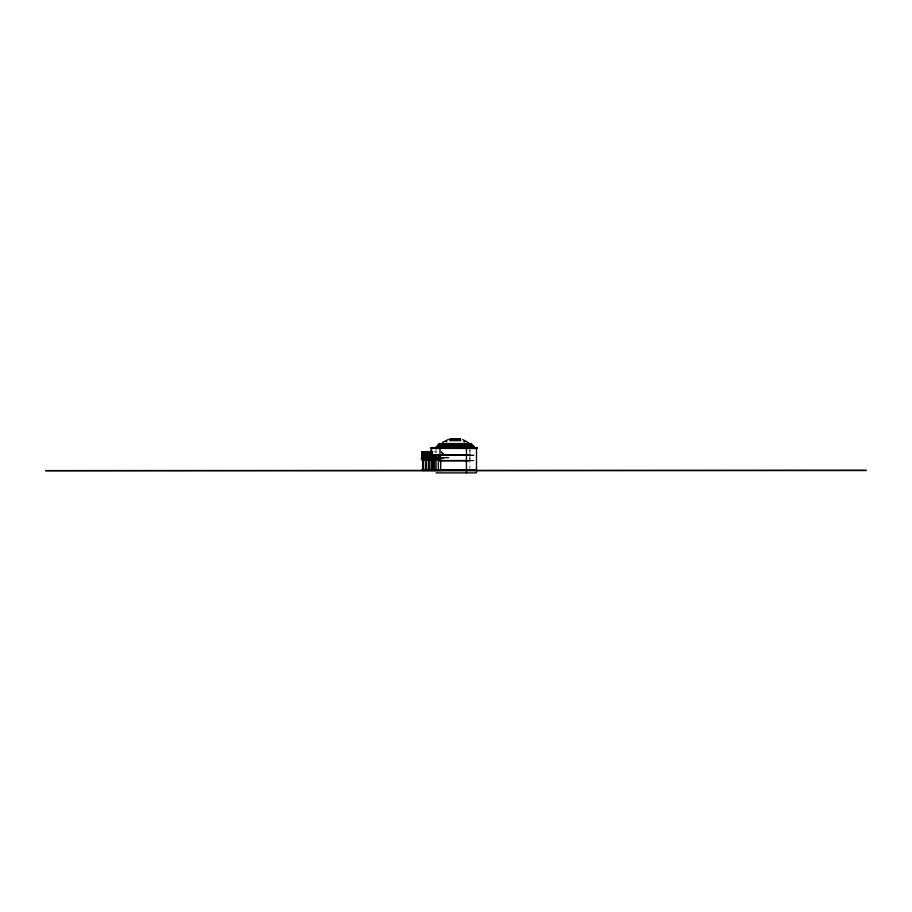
<?xml version="1.0" encoding="UTF-8"?>
<svg xmlns="http://www.w3.org/2000/svg" width="912" height="912" viewBox="0 0 912 912"><rect width="100%" height="100%" fill="white"/><g stroke="black" fill="none" stroke-linecap="round" stroke-linejoin="round"><path stroke-width="0.68" stroke-dasharray="4.56 3.42" d="M469.931 459.089L469.931 449.741M447.496 457.984L448.544 457.756M441.442 457.756L449.103 457.756L444.326 457.984M469.372 455.042L474.217 455.042M469.372 455.27L474.217 455.27M469.372 460.549L474.217 460.549M469.372 460.777L474.217 460.777M469.931 449.833L469.931 468.437M436.221 451.953L433.736 451.953M436.073 448.408L436.073 452.683M443.3 453.72A16.804 6.772 0 0 1 441.157 451.748M443.574 453.766A16.724 6.737 0 0 1 441.18 451.645M442.708 453.697A16.804 6.772 0 0 1 441.157 452.113M442.947 453.743A16.724 6.737 0 0 1 441.169 452.021M448.476 457.801A16.154 6.509 0 0 1 446.219 457.14M449.023 457.813A16.051 6.464 0 0 1 446.652 457.163"/><path stroke-width="1.37" d="M476.942 448.18L477.398 447.61L430.703 447.632L431.159 448.408L476.942 448.408L431.159 448.18M440.77 447.632L440.314 448.408M442.525 442.331L448.408 439.413M446.025 441.83L446.8 441.499M460.742 439.117L456.764 439.139M460.321 439.117L458.804 439.128M460.868 440.633L449.673 440.644M455.156 439.128L457.129 439.128M453.469 439.128L455.35 439.139M439.003 443.551L471.504 443.551M438.558 444.452L471.96 444.452M438.102 444.908L472.405 444.908M437.646 445.352L472.861 445.352M437.201 445.808L473.317 445.808M436.745 446.264L473.761 446.264M436.073 446.709L474.434 446.709M431.479 451.748L431.251 457.756M431.935 451.748L431.707 457.756M421.777 451.953L432.174 451.953M421.777 452.694L432.322 452.694M431.148 454.849L441.328 454.849M431.148 455.054L468.916 455.042M468.916 455.27L431.148 455.191L431.148 449.912M431.49 457.003L440.701 457.003L440.701 469.771M421.777 457.756L443.642 457.756M443.392 457.984L421.139 458.394L440.781 457.984M422.461 460.332L423.692 460.332M425.528 460.332L426.77 460.332M428.56 460.332L429.803 460.332M438.649 460.549L468.916 460.549M438.649 460.777L468.916 460.777M422.461 469.178L423.692 469.178M425.528 469.178L426.77 469.178M428.56 469.178L429.803 469.178M476.497 469.771L421.823 469.999M436.073 472.883L476.497 472.883L476.497 448.362M449.673 439.128L453.937 439.139M452.591 439.139L450.163 439.128M462.76 439.607L468.187 442.457M463.718 441.488L464.664 441.887M465.53 447.61L465.975 448.408M466.431 448.362L466.465 472.883M440.553 470.444L421.367 470.444M440.336 470.227L421.595 470.227M439.983 448.408L439.983 457.003M439.835 455.236L439.835 457.756M439.607 455.236L439.607 457.756M439.379 455.236L439.379 457.756M439.151 455.236L439.151 457.756M438.364 456.923L438.364 469.771M436.05 456.923L436.05 469.771M434.5 456.923L434.5 469.771M433.006 456.923L433.006 469.771M432.904 456.388L432.904 457.984M432.904 459.295L432.904 469.771M431.49 448.408L431.513 469.771M431.034 457.756L431.034 451.714L430.806 457.756M430.578 457.756L430.578 451.714L430.35 457.756M430.122 457.756L430.122 451.714L429.905 457.756M429.883 459.728L428.469 459.728M429.883 469.771L428.469 469.771M429.677 457.756L429.677 451.714L429.449 457.756M429.666 459.751L429.666 469.771M429.301 457.984L429.221 451.714L428.993 457.756M428.777 457.756L428.777 451.714L428.549 457.756M428.686 459.751L428.686 469.771M428.321 457.756L428.321 451.714L428.093 457.756M427.865 457.756L427.865 451.714L427.648 457.756M427.42 457.756L427.42 451.714L427.192 457.756M426.964 457.756L426.964 451.714L426.736 457.756M426.862 459.728L425.448 459.728M426.862 469.771L425.448 469.771M426.52 457.756L426.52 451.714L426.292 457.756M426.645 459.751L426.645 469.771M426.064 457.756L426.064 451.714L425.836 457.756M425.608 457.756L425.608 451.714L425.391 457.756M425.665 459.751L425.665 469.771M425.163 457.756L425.163 451.714L424.935 457.756M424.707 457.756L424.707 451.714L424.479 457.756M424.262 457.756L424.262 451.714L424.034 457.756M423.806 457.756L423.806 451.714L423.578 457.756M423.784 459.728L422.37 459.728M423.784 469.771L422.37 469.771M423.567 459.751L423.567 469.771M423.35 457.756L423.35 451.714L423.134 457.756M422.906 457.756L422.678 451.714L422.678 457.984M422.587 459.751L422.587 469.771M422.45 457.756L422.45 451.714L422.222 457.756M422.005 457.756L422.005 451.714L421.777 457.984M440.108 458.234L421.823 458.234L421.823 459.762L440.108 459.762L440.108 458.234M440.336 458.998L421.595 459.226L440.336 458.998M866.4 470.421L45.6 470.649L866.4 470.421"/></g></svg>
